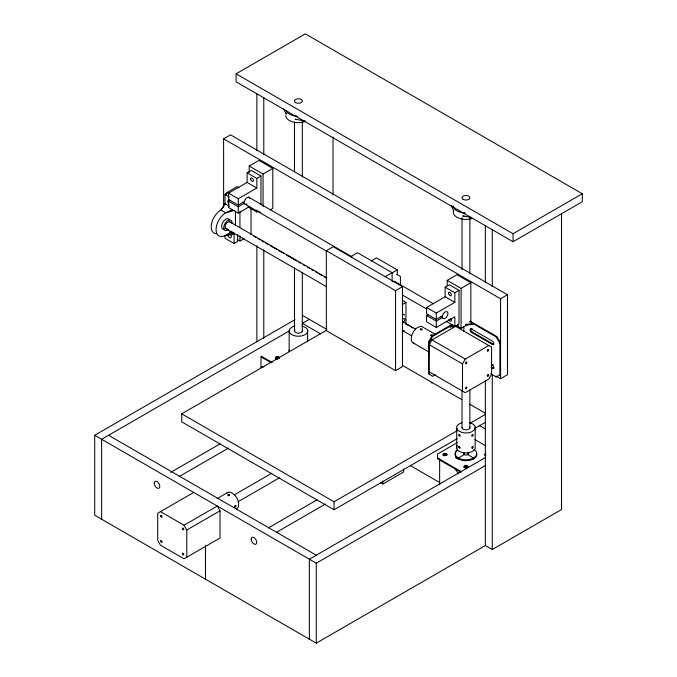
<?xml version="1.0" encoding="UTF-8"?>
<svg xmlns="http://www.w3.org/2000/svg" width="677" height="677" viewBox="0 0 677 677"><rect width="100%" height="100%" fill="white"/><g stroke="black" fill="none" stroke-linecap="round" stroke-linejoin="round"><path stroke-width="1.02" d="M440.71 316.506L442.47 317.521A3.918 2.259 -60 0 0 446.735 316.853A3.918 2.259 -60 0 0 446.735 311.615A3.918 2.259 -60 0 0 442.47 315.863L442.47 317.521L436.284 321.093L426.586 315.499L426.586 321.863L436.284 327.465L454.842 316.751L454.842 326.339L458.998 323.945L458.998 290.365L449.3 284.772L445.144 287.166L445.144 296.763L454.842 302.357L454.842 292.76L445.144 287.166M435.455 374.711L432.721 376.294L428.566 373.89L428.566 341.91L432.028 335.919L452.041 324.359M429.252 374.296L429.252 342.317L432.721 336.317L452.625 324.825M429.252 371.893L465.26 392.685L488.802 379.086L491.57 374.296L491.57 347.106L455.57 326.322L432.028 339.913L429.252 344.711L462.493 363.896L462.493 391.086M462.493 363.896L465.26 359.106L488.802 345.507M222.945 207.611L220.897 210.031A13.709 7.912 -60 0 0 211.537 223.732A13.709 7.912 -60 0 0 216.056 233.709M236.095 73.827L305.335 33.85L582.288 193.749L582.288 201.746L513.048 241.723L236.095 81.824L236.095 73.827L513.048 233.726L582.288 193.749M223.613 207.221L223.613 138.836L230.535 134.841L507.496 294.74L507.496 374.694L500.574 378.688L496.004 376.048M249.204 172.356L249.204 166.043L258.961 160.407L272.814 168.404L272.814 208.381L270.148 209.912M247.122 172.838L256.82 178.432L256.82 188.028L247.122 182.435L247.122 172.838L251.277 170.443L260.967 176.037L260.967 204.598M224.984 205.19L224.984 194.519L228.445 192.522M249.796 198.446A3.918 2.259 -60 0 0 247.122 197.625A3.918 2.259 -60 0 0 244.448 201.534L238.262 205.114L228.564 199.512L228.564 193.148L247.122 182.435M249.204 166.043L263.048 174.04L272.814 168.404M256.82 178.432L260.967 176.037M249.745 206.502L238.262 213.137L228.564 207.534L228.564 201.171L230.332 200.147M228.564 193.148L238.262 198.742L256.82 188.028M228.564 201.171L238.262 206.764L244.448 203.193A3.918 2.259 -60 0 0 247.122 204.022M248.002 206.925L256.82 212.011L258.479 211.055M231.983 231.61L225.746 235.215A13.709 7.912 -60 0 1 216.056 229.613A13.709 7.912 -60 0 1 225.746 212.823L232.262 209.752M224.984 235.224L224.984 238.253L234.124 243.525L237.585 241.528L237.585 234.733M237.348 239.506L239.937 241.012L244.202 238.549M326.322 250.702L333.245 246.707L402.485 286.684L402.485 366.629L395.563 370.632L326.322 330.655L326.322 250.702L395.563 290.678L402.485 286.684M350.559 256.701L357.481 252.699L392.101 272.687L392.101 281.107M371.208 260.967L376.522 257.895L397.289 269.895L397.289 274.684M485.561 545.417L316.277 643.15L94.712 515.231L94.712 435.277L295.104 319.578M289.629 330.74L101.635 439.28L101.635 519.225M302.424 326.509L302.424 323.352L309.355 319.349M385.171 276.69L392.101 272.687M391.983 272.958L397.289 269.895M263.971 366.739L261.009 367.256L261.009 356.855L261.694 356.457M261.009 367.256L261.694 366.849M275.962 358.861L277.342 358.057M457.17 438.679L334.032 509.773L181.707 421.83L181.707 413.833L326.737 330.105M402.333 304.557L405.946 302.475L405.946 324.427M447.226 285.635L447.226 280.371L456.983 274.735L470.837 282.732L470.837 321.651M442.47 315.863L436.284 319.434L426.586 313.84L426.586 307.476L445.144 296.763M447.226 280.371L461.071 288.368L470.837 282.732M454.842 292.76L458.998 290.365M426.586 315.499L428.355 314.475M402.333 331.738L404.144 330.698M426.586 307.476L436.284 313.07L454.842 302.357M170.621 472.436L220.033 443.909M179.117 476.574L228.53 448.047M223.613 138.836L500.574 298.743L507.496 294.74M456.747 325.84L461.071 328.345L467.282 324.757M493.982 344.094A2.056 1.185 60 0 1 492.958 343.992L492.264 344.39L471.488 332.399A2.056 1.185 60 0 1 470.041 329.877A2.056 1.185 60 0 1 471.488 329.039L472.182 328.641M193.724 492.441L157.716 513.234L157.716 540.415L160.491 545.213L184.026 558.804L220.033 538.012L220.033 510.83L217.266 506.032L184.026 525.225L160.491 511.634M471.488 332.399L472.182 332.001L492.958 343.992M469.279 321.448L496.072 336.918L496.766 336.52L500.574 342.714L499.88 343.112L499.88 375.092L500.574 374.694L496.072 376.894L490.715 373.797M217.156 498.627L228.09 492.314M234.344 494.845L271.866 473.189M186.801 557.205L186.801 530.023L220.033 510.83M238.262 501.632L279.44 477.86M493.982 368.076A2.056 1.185 60 0 1 492.958 367.975L492.264 368.373A2.056 1.185 60 0 0 493.719 367.535A2.056 1.185 60 0 0 492.264 365.021L492.958 364.615A2.056 1.185 60 0 1 493.33 364.895M496.072 376.894L496.766 376.488M268.473 527.874L316.971 499.871M276.969 532.012L325.459 504.018M181.707 413.833L334.032 501.784L457.17 430.69M469.94 423.311L485.443 414.358M474.501 428.676L485.443 422.355M380.77 482.794L382.843 483.987L403.619 471.996L403.619 468.933M457.22 442.648L437.562 453.996L437.562 458.794L460.935 472.284M443.52 455.596L444.907 454.8M455.57 468.391L454.876 468.789L458.651 473.807M466.648 467.35L465.26 468.146A0.982 0.567 0 0 1 465.26 467.35A0.982 0.567 0 0 1 466.648 467.35A0.982 0.567 0 0 1 466.648 468.146L465.26 467.35M485.451 457.534L309.355 559.202L309.355 639.156M94.712 435.277L316.277 563.196L485.561 465.463M485.358 380.88L485.358 545.535L492.281 549.529L561.521 509.553L561.521 214.025M234.124 210.471L225.746 212.823L220.897 210.031L224.984 203.591L229.554 206.231M458.337 325.307L450.027 326.322L450.027 327.118L458.337 326.102M465.607 324.418L472.876 323.521L472.876 324.325L465.607 325.214M295.121 116.055L297.135 116.393M305.166 120.946L295.121 119.254A12.635 7.295 0 0 0 297.575 119.49M462.687 212.798L464.693 213.137M471.725 217.512L462.687 215.997A12.635 7.295 0 0 0 465.133 216.225M302.044 325.933L305.835 327.651A9.3 5.374 0 0 1 299.513 336.207A9.3 5.374 0 0 1 289.841 328.768L292.811 326.576A9.3 5.374 0 0 1 294.927 325.891M396.798 274.405L400.403 276.487L400.403 284.484M238.905 187.639L237.17 186.64L226.093 193.038L226.093 195.145M470.27 321.22L496.766 336.52M248.535 197.117L351.938 256.811M394.945 281.64L433.382 303.829M471.488 329.039L492.264 341.03A2.056 1.185 60 0 1 493.719 343.552A2.056 1.185 60 0 1 492.264 344.39M242.688 202.178L244.448 203.193M258.724 211.512L260.45 212.51M244.617 203.895L326.974 251.446M402.925 295.299L426.713 309.034M446.025 321.253L454.842 326.339M224.984 194.519L229.554 197.159M402.333 300.385L405.946 302.475M435.751 334.599L422.99 327.236A9.3 5.374 -60 0 0 420.273 326.449L416.888 327.922A9.3 5.374 -60 0 0 411.447 336.697A9.3 5.374 -60 0 0 413.867 343.264M491.147 366.934L492.958 367.975M432.028 335.919L432.721 336.317M229.867 221.87L326.856 277.875M402.807 321.719L415.619 329.115M253.782 236.205L255.61 237.263M257.438 238.312L260.18 239.903M262.007 240.953L263.835 242.011M265.663 243.068L268.405 244.651M270.233 245.709L276.631 249.398M278.459 250.456L283.942 253.621M286.684 255.204L296.738 261.009M298.565 262.067L300.393 263.116M303.135 264.699L304.963 265.756M307.705 267.339L309.533 268.397M311.361 269.454L313.189 270.504M315.931 272.095L317.758 273.144M319.595 274.202L321.423 275.26M324.165 276.842L325.992 277.892M406.428 324.334L409.17 325.916M410.998 326.974L412.826 328.032M432.028 339.913L465.26 359.106M428.566 341.91L429.252 342.317M225.035 228.132L326.602 286.769M402.553 330.621L411.701 335.902M229.554 231.813L234.124 234.454L225.746 235.215L234.124 232.854L234.124 243.525M412.64 342.587L429.04 352.048M402.443 365.385L461.731 399.616M469.94 404.355L485.443 413.308M302.424 315.355L326.737 329.386M302.424 323.352L320.729 333.913M479.037 425.308L485.443 429.006M474.916 439.585L485.832 445.889M275.962 358.057L277.342 358.861A0.982 0.567 0 0 0 276.986 357.93A0.982 0.567 0 0 0 275.674 358.455M443.52 454.8L444.907 455.596M261.22 356.187L272.146 362.491M437.562 457.999L461.223 471.657M261.009 356.855L271.392 362.855M410.406 465.641L439.686 482.549M108.557 435.277L316.277 555.208M403.374 314.128L404.584 315.254M496.072 336.918L499.88 343.112M184.026 525.225L186.801 530.023M452.871 205.901L453.751 207.636A12.635 7.295 0 0 0 465.133 213.027M451.119 205.622L453.751 210.835M283.561 108.879L286.193 114.1A12.635 7.295 0 0 1 285.762 112.213M428.617 349.73L428.6 347.758A9.3 5.374 -60 0 1 428.837 346.328M513.048 233.726L513.048 241.723M500.574 298.743L500.574 378.688M492.281 229.723L492.281 286.718M492.281 374.322L492.281 549.529M485.358 225.729L485.358 282.724M475.186 426.967L475.186 446.955A9.3 5.374 0 0 1 474.509 449.714L471.539 451.897A9.3 5.374 0 0 1 460.216 451.83L458.515 450.823A9.3 5.374 0 0 1 457.398 445.491M473.57 459.598L473.57 457.999A10.773 6.22 0 0 0 474.035 449.486M469.872 217.833L469.872 273.83M469.872 390.062L469.872 428.101M467.68 452.6L467.68 454.597L473.57 457.999A10.773 6.22 0 0 1 458.828 458.261L457.872 457.711A10.773 6.22 0 0 1 457.44 449.79M463.872 326.39L463.872 331.578M462.036 217.833L462.036 269.607M462.036 390.062L462.036 428.101M461.071 288.368L461.071 328.345M458.354 459.59L458.354 457.99L464.219 454.597L464.219 452.6A2.446 1.413 0 0 0 464.075 454.504A2.446 1.413 0 0 0 467.358 454.758A2.446 1.413 0 0 0 468.069 452.896M456.721 428.262L456.721 448.25M439.644 458.871L439.644 484.8M436.284 313.07L436.284 319.434M436.284 321.093L436.284 327.465M395.563 290.678L395.563 370.632M382.843 480.924L382.843 483.987M334.032 501.784L334.032 509.773M333.025 136.991L333.025 195.044M316.277 563.196L316.277 643.15M307.629 330.232L307.629 341.8M302.314 121.09L302.314 177.095M302.314 272.188L302.314 331.358M294.478 122.148L294.478 171.814M294.478 267.965L294.478 331.358M289.155 331.518L289.155 351.507A9.3 5.374 0 0 1 289.181 350.102M263.793 97.81L263.793 154.805M263.793 249.796L263.793 338.458M263.048 174.04L263.048 206.646M256.862 93.815L256.862 150.81M256.82 210.014L256.82 212.011M256.862 245.802L256.862 341.843M251.023 208.313L251.023 234.614M239.937 211.554L239.937 227.337M239.937 235.748L239.937 241.012M238.262 198.742L238.262 205.114M238.262 206.764L238.262 213.137M235.444 211.3L235.444 225.543M205.495 545.527L205.495 579.19M296.746 116.241A12.635 7.295 0 0 1 286.193 110.901M304.709 121.725A12.635 7.295 0 0 1 285.762 115.412M472.267 218.459A12.635 7.295 0 0 1 458.261 217.935A12.635 7.295 0 0 1 453.751 210.259M227.176 228.758A3.918 2.259 -60 0 1 225.695 224.578A3.918 2.259 -60 0 1 230.29 222.276M224.155 229.368A5.873 3.393 -60 0 1 222.809 222.327A5.873 3.393 -60 0 1 229.588 219.966M228.437 229.698A5.873 3.393 -60 0 1 223.74 227.861A5.873 3.393 -60 0 1 228.073 220.363A5.873 3.393 -60 0 1 232.016 223.503M229.088 204.175A2.547 1.472 60 0 1 227.819 200.891A2.547 1.472 60 0 1 230.019 200.697M230.459 234.335A2.547 1.472 60 0 1 230.459 237.932A2.547 1.472 60 0 1 227.751 234.572M450.687 318.562A1.955 1.134 60 0 1 450.975 321.245A1.955 1.134 60 0 1 448.792 319.654M392.753 281.7A3.918 2.259 -60 0 1 395.427 282.529M472.182 332.001A2.056 1.185 60 0 1 470.921 328.751M402.426 319.925A1.955 1.134 -60 0 1 403.881 318.512A1.955 1.134 -60 0 1 404.897 319.256L404.897 319.679A1.955 1.134 -60 0 1 403.881 321.6A1.955 1.134 -60 0 1 402.426 321.871M302.314 330.875A3.918 2.259 0 0 1 297.381 333.059A3.918 2.259 0 0 1 295.003 329.741M277.401 358.818A0.982 0.567 0 0 1 275.801 358.742M279.178 358.226A1.955 1.134 0 0 1 278.865 358.455M277.993 358.751A1.955 1.134 0 0 1 275.556 357.854A1.955 1.134 0 0 1 277.316 356.534A1.955 1.134 0 0 1 279.44 357.659M276.098 359.259A1.955 1.134 0 0 1 275.784 359.022M275.522 358.455A1.955 1.134 0 0 1 276.978 357.363A1.955 1.134 0 0 1 279.178 357.896M469.347 426.485A3.918 2.259 0 0 1 466.969 429.802A3.918 2.259 0 0 1 462.036 427.619M469.601 422.676A9.3 5.374 0 0 1 474.509 429.726L471.539 431.909A9.3 5.374 0 0 1 462.298 432.552L458.515 430.843A9.3 5.374 0 0 1 461.748 422.82M443.266 455.342A0.982 0.567 0 0 1 444.214 454.631A0.982 0.567 0 0 1 445.161 455.342A0.982 0.567 0 0 1 443.723 455.689M476.447 452.778A10.866 6.279 0 0 1 464.532 460.622A10.866 6.279 0 0 1 456.543 451.263M485.883 455.376A1.955 1.134 0 0 1 485.883 453.421M456.543 458.337A10.866 6.279 0 0 1 455.452 456.823M484.901 455.198A1.955 1.134 0 0 1 485.477 454.394M443.088 455.198A1.955 1.134 0 0 1 445.043 454.064A1.955 1.134 0 0 1 446.998 455.198M464.058 467.562A1.955 1.134 0 0 1 465.954 466.14A1.955 1.134 0 0 1 467.841 467.562M431.215 382.513A3.918 2.259 60 0 1 431.926 383.038M226.888 493.042A9.3 5.374 60 0 1 231.221 492.585L234.606 495.005A9.3 5.374 60 0 1 238.659 503.324L238.253 506.997A9.3 5.374 60 0 1 236.214 508.96M420.544 329.005L420.383 329.124A0.982 0.575 -0.5 0 0 421.153 329.97A0.982 0.575 -0.5 0 0 422.152 329.2A0.982 0.575 -0.5 0 0 420.544 329.005M472.428 434.6L472.25 434.736A0.982 0.575 -59.5 0 0 471.894 436.216A0.982 0.575 -59.5 0 0 473.071 435.379A0.982 0.575 -59.5 0 0 472.428 434.6M229.334 494.684L229.131 494.591A0.982 0.559 -0.5 0 0 227.667 495.039A0.982 0.559 -0.5 0 0 228.987 495.606A0.982 0.559 -0.5 0 0 229.334 494.684M459.387 434.549L459.209 434.473A0.982 0.559 60.5 0 0 458.862 435.556A0.982 0.559 60.5 0 0 460.013 436.056A0.982 0.559 60.5 0 0 459.387 434.549M235.901 505.947L235.875 505.761A0.982 0.575 -60.5 0 0 234.758 505.998A0.982 0.575 -60.5 0 0 234.927 507.251A0.982 0.575 -60.5 0 0 235.901 505.947M250.583 178.838A1.955 1.134 60 0 0 252.665 181.419A1.955 1.134 60 0 0 252.665 178.652A1.955 1.134 60 0 0 250.583 178.838M448.606 293.166A1.955 1.134 60 0 0 450.687 295.747A1.955 1.134 60 0 0 450.687 292.98A1.955 1.134 60 0 0 448.606 293.166M488.083 376.04A0.982 0.567 -60 0 0 488.388 374.525A0.982 0.567 -60 0 0 487.237 375.549A0.982 0.567 -60 0 0 488.083 376.04M466.343 388.59A0.982 0.567 -60 0 0 466.648 387.075A0.982 0.567 -60 0 0 465.488 388.107A0.982 0.567 -60 0 0 466.343 388.59M466.343 363.49A0.982 0.567 -60 0 0 466.648 361.975A0.982 0.567 -60 0 0 465.488 362.999A0.982 0.567 -60 0 0 466.343 363.49M488.083 350.94A0.982 0.567 -60 0 0 488.388 349.417A0.982 0.567 -60 0 0 487.237 350.449A0.982 0.567 -60 0 0 488.083 350.94M431.164 335.877A0.982 0.575 -0.5 0 0 432.637 335.369A0.982 0.575 -0.5 0 0 431.164 334.887A0.982 0.575 -0.5 0 0 431.164 335.877M295.621 102.616A3.918 2.259 0 0 0 302.179 101.601A3.918 2.259 0 0 0 297.381 98.834A3.918 2.259 0 0 0 295.621 102.616M463.186 199.351A3.918 2.259 0 0 0 469.736 198.344A3.918 2.259 0 0 0 464.938 195.568A3.918 2.259 0 0 0 463.186 199.351M458.735 446.964A0.982 0.559 60.5 0 0 459.768 448.259A0.982 0.559 60.5 0 0 459.759 446.871A0.982 0.559 60.5 0 0 458.735 446.964M472.47 448.174A0.982 0.575 -59.5 0 0 473.071 446.634A0.982 0.575 -59.5 0 0 471.861 447.319A0.982 0.575 -59.5 0 0 472.47 448.174M443.655 455.198A1.955 1.134 0 0 0 446.93 454.69A1.955 1.134 0 0 0 444.535 453.302A1.955 1.134 0 0 0 443.655 455.198M464.566 467.274A1.955 1.134 0 0 0 467.841 466.766A1.955 1.134 0 0 0 465.446 465.378A1.955 1.134 0 0 0 464.566 467.274M154.254 483.209A3.918 2.259 60 0 0 158.41 488.379A3.918 2.259 60 0 0 158.41 482.836A3.918 2.259 60 0 0 154.254 483.209M251.192 539.171A3.918 2.259 60 0 0 255.347 544.342A3.918 2.259 60 0 0 255.347 538.807A3.918 2.259 60 0 0 251.192 539.171M160.694 515.992A0.982 0.567 60 0 0 161.735 517.279A0.982 0.567 60 0 0 161.735 515.899A0.982 0.567 60 0 0 160.694 515.992M182.435 528.542A0.982 0.567 60 0 0 183.475 529.837A0.982 0.567 60 0 0 183.475 528.449A0.982 0.567 60 0 0 182.435 528.542M182.435 553.642A0.982 0.567 60 0 0 183.475 554.937A0.982 0.567 60 0 0 183.475 553.549A0.982 0.567 60 0 0 182.435 553.642M160.694 541.092A0.982 0.567 60 0 0 161.735 542.387A0.982 0.567 60 0 0 161.735 540.999A0.982 0.567 60 0 0 160.694 541.092"/></g></svg>
